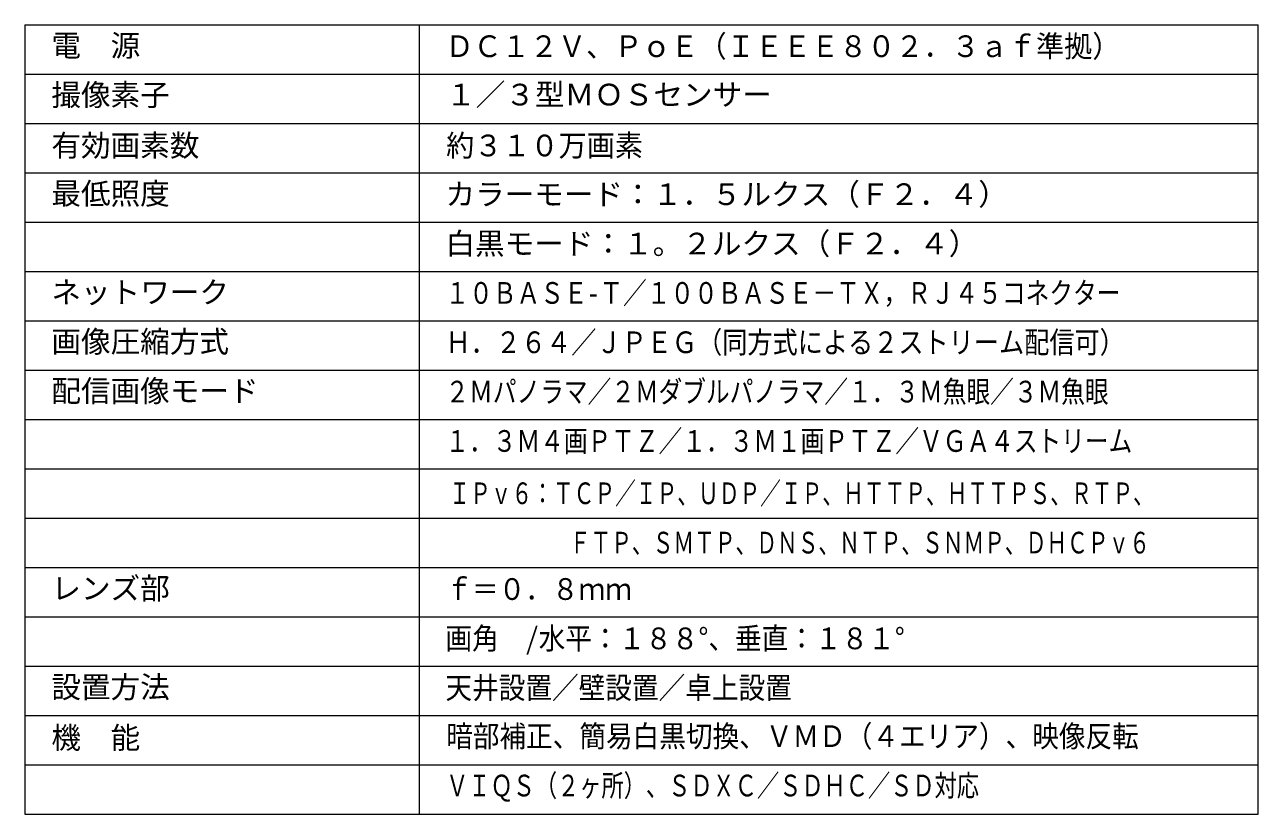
# Model space of a CAD drawing. Units: millimetres, scale not verified. Extents: x -63 to 62, y -117 to 117.
# Drawn here: x -62.5 to 62.5, y -116.6 to -36.6 of the extents above; entities that cross this region are included whole.
import ezdxf
from ezdxf.enums import TextEntityAlignment as Align

# ---------------------------------------------------------------- set-up
doc = ezdxf.new("R2010")
doc.units = ezdxf.units.MM
doc.header["$LTSCALE"] = 0.125
doc.layers.add('0-1_WAKU', color=1, linetype='Continuous', lineweight=18)
doc.layers.add('0-3_MOJI1', color=7, linetype='Continuous')
doc.styles.add('ＭＳ ゴシック', font='')
doc.styles.get('ＭＳ ゴシック').set_extended_font_data('MS Gothic')

msp = doc.modelspace()

# ---------------------------------------------------------------- linework, layer by layer
at = {"layer": '0-1_WAKU', "color": 4}
for p, q in [((-62.5114, -36.6138), (62.4886, -36.6138)), ((-22.5114, -116.6138), (-22.5114, -36.6138)), ((62.4886, -116.6138), (62.4886, -36.6138))]:
    msp.add_line(p, q, dxfattribs=at)
at = {"layer": '0-1_WAKU'}
for p, q in [((-62.5114, -41.6138), (62.4886, -41.6138)), ((-62.5114, -46.6138), (62.4886, -46.6138)), ((-62.5114, -51.6138), (62.4886, -51.6138)), ((-62.5114, -56.6138), (62.4886, -56.6138)), ((-62.5114, -61.6138), (62.4886, -61.6138)), ((-62.5114, -66.6138), (62.4886, -66.6138)), ((-62.5114, -71.6138), (62.4886, -71.6138)), ((-62.5114, -76.6138), (62.4886, -76.6138)), ((-62.5114, -81.6138), (62.4886, -81.6138)), ((-62.5114, -86.6138), (62.4886, -86.6138)), ((-62.5114, -91.6138), (62.4886, -91.6138)), ((-62.5114, -91.6138), (62.4886, -91.6138)), ((-62.5114, -96.6138), (62.4886, -96.6138)), ((-62.5114, -101.6138), (62.4886, -101.6138)), ((-62.5114, -106.6138), (62.4886, -106.6138)), ((-62.5114, -111.6138), (62.4886, -111.6138))]:
    msp.add_line(p, q, dxfattribs=at)
at = {"layer": '0-1_WAKU', "color": 4}
msp.add_lwpolyline([(-62.5114, -36.6138), (-62.5114, -116.6138), (62.4886, -116.6138)], dxfattribs=at)

# ---------------------------------------------------------------- texts
at = {"layer": '0-3_MOJI1', "style": 'ＭＳ ゴシック'}
for s, p in [('電\u3000源', (-59.8058, -40.4887)), ('撮像素子', (-59.8058, -45.4852)), ('１／３型ＭＯＳセンサー', (-19.8058, -45.4579)), ('有効画素数', (-59.8058, -50.6138)), ('最低照度', (-59.8058, -55.4818)), ('カラーモード：１．５ルクス（Ｆ２．４）', (-19.8752, -55.5507)), ('白黒モード：１。２ルクス（Ｆ２．４）', (-19.8752, -60.5507)), ('ネットワーク', (-59.8058, -65.4818)), ('画像圧縮方式', (-59.8058, -70.4818)), ('配信画像モード', (-59.8058, -75.4818)), ('レンズ部', (-59.8058, -95.4818)), ('設置方法', (-59.8058, -105.4818)), ('機\u3000能', (-59.8058, -110.6138))]:
    msp.add_text(s, height=2.199, dxfattribs=at).set_placement(p, align=Align.BOTTOM_LEFT)
for s, width, p in [('ＤＣ１２Ｖ、ＰｏＥ（ＩＥＥＥ８０２．３ａｆ準拠）', 0.95, (-19.8752, -40.5575)), ('約３１０万画素', 0.95, (-19.8058, -50.6138)), ('１０ＢＡＳＥ-Ｔ／１００ＢＡＳＥ－ＴＸ，ＲＪ４５コネクター', 0.8, (-19.8752, -65.5507)), ('Ｈ．２６４／ＪＰＥＧ（同方式による２ストリーム配信可）', 0.85, (-19.8752, -70.5507)), ('２Ｍパノラマ／２Ｍダブルパノラマ／１．３Ｍ魚眼／３Ｍ魚眼', 0.8, (-19.8752, -75.5507)), ('１．３Ｍ４画ＰＴＺ／１．３Ｍ１画ＰＴＺ／ＶＧＡ４ストリーム', 0.8, (-19.8752, -80.5507)), ('ＩＰｖ６：ＴＣＰ／ＩＰ、ＵＤＰ／ＩＰ、ＨＴＴＰ、ＨＴＴＰＳ、ＲＴＰ、', 0.7, (-19.482, -85.8484)), ('ＦＴＰ、ＳＭＴＰ、ＤＮＳ、ＮＴＰ、ＳＮＭＰ、ＤＨＣＰｖ６', 0.7, (-7.2815, -90.8484)), ('ｆ＝０．８ｍｍ', 0.9, (-19.8752, -95.5507)), ('画角\u3000/水平：１８８°、垂直：１８１°', 0.9, (-19.8752, -100.5507)), ('天井設置／壁設置／卓上設置', 0.9, (-19.8752, -105.5507)), ('暗部補正、簡易白黒切換、ＶＭＤ（４エリア）、映像反転', 0.9, (-19.8058, -110.4579)), ('ＶＩＱＳ（２ヶ所）、ＳＤＸＣ／ＳＤＨＣ／ＳＤ対応', 0.75, (-19.8058, -115.4579))]:
    msp.add_text(s, height=2.199, dxfattribs=dict(at, width=width)).set_placement(p, align=Align.BOTTOM_LEFT)

doc.saveas('drawing.dxf')
